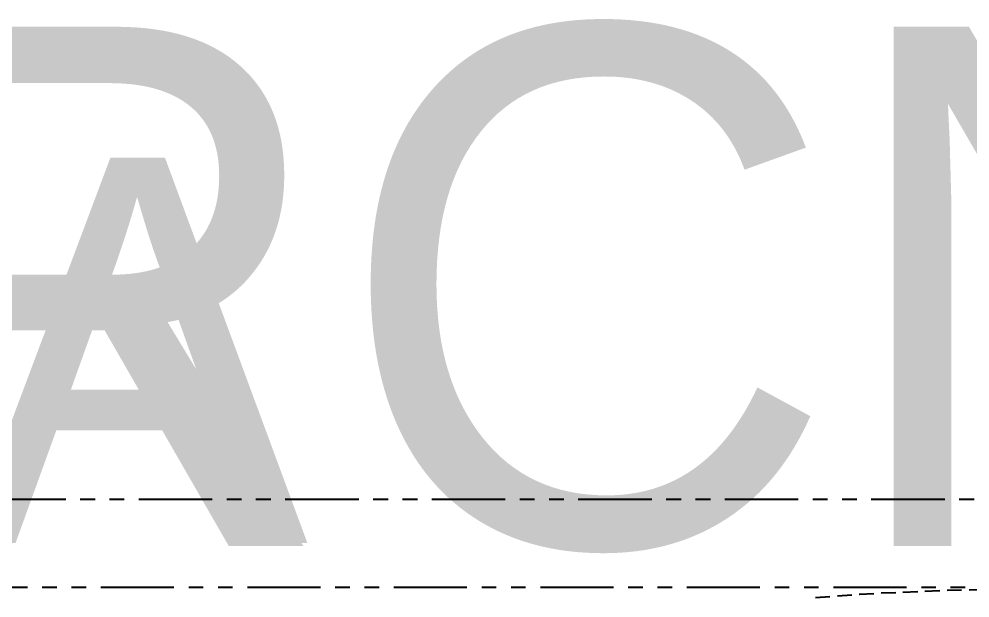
# Model space of a CAD drawing. Header units: feet. Extents: x -84 to 198, y -22 to 181.
# Drawn here: x 57.69 to 90.14, y 159.9 to 179.66 of the extents above; entities that cross this region are included whole.
import ezdxf
from ezdxf.enums import TextEntityAlignment as Align

# ---------------------------------------------------------------- set-up
doc = ezdxf.new("R2010")
doc.units = ezdxf.units.FT
doc.layers.add('A-LINEA', color=7, linetype='CONTINUOUS')
doc.layers.add('A-TEXTO-PDF', color=3, linetype='CONTINUOUS')

msp = doc.modelspace()

# ---------------------------------------------------------------- linework, layer by layer
at = {"layer": 'A-LINEA'}
for p, q in [((59.28, 163.2578), (56.7733, 163.2578)), ((60.28, 163.2578), (59.7733, 163.2578)), ((61.28, 163.2578), (60.7733, 163.2578)), ((64.28, 163.2578), (61.7733, 163.2578)), ((65.28, 163.2578), (64.7733, 163.2578)), ((66.28, 163.2578), (65.7733, 163.2578)), ((69.28, 163.2578), (66.7733, 163.2578)), ((70.28, 163.2578), (69.7733, 163.2578)), ((71.28, 163.2578), (70.7733, 163.2578)), ((74.28, 163.2578), (71.7733, 163.2578)), ((75.28, 163.2578), (74.7733, 163.2578)), ((76.28, 163.2578), (75.7733, 163.2578)), ((79.28, 163.2578), (76.7733, 163.2578)), ((80.28, 163.2578), (79.7733, 163.2578)), ((81.28, 163.2578), (80.7733, 163.2578)), ((84.28, 163.2578), (81.7733, 163.2578)), ((85.28, 163.2578), (84.7733, 163.2578)), ((86.28, 163.2578), (85.7733, 163.2578)), ((89.28, 163.2578), (86.7733, 163.2578)), ((90.28, 163.2578), (89.7733, 163.2578)), ((57.9733, 160.2578), (55.48, 160.2578)), ((58.9733, 160.2578), (58.48, 160.2578)), ((59.9733, 160.2578), (59.48, 160.2578)), ((62.9733, 160.2578), (60.48, 160.2578)), ((63.9733, 160.2578), (63.48, 160.2578)), ((64.9733, 160.2578), (64.48, 160.2578)), ((67.9733, 160.2578), (65.48, 160.2578)), ((68.9733, 160.2578), (68.48, 160.2578)), ((69.9733, 160.2578), (69.48, 160.2578)), ((72.9733, 160.2578), (70.48, 160.2578)), ((73.9733, 160.2578), (73.48, 160.2578)), ((74.9733, 160.2578), (74.48, 160.2578)), ((77.9733, 160.2578), (75.48, 160.2578)), ((78.9733, 160.2578), (78.48, 160.2578)), ((79.9733, 160.2578), (79.48, 160.2578)), ((82.9733, 160.2578), (80.48, 160.2578)), ((83.9733, 160.2578), (83.48, 160.2578)), ((84.9733, 160.2578), (84.48, 160.2578)), ((87.9733, 160.2578), (85.48, 160.2578)), ((87.6133, 160.0711), (87.1067, 160.0578)), ((88.36, 160.1111), (87.8533, 160.0844)), ((88.9733, 160.2578), (88.48, 160.2578)), ((89.1067, 160.1378), (88.6, 160.1244)), ((89.8533, 160.1644), (89.36, 160.1511)), ((89.9733, 160.2578), (89.48, 160.2578)), ((90.6, 160.1778), (90.1067, 160.1644)), ((85.36, 159.9378), (84.8667, 159.8978)), ((86.1067, 159.9911), (85.6133, 159.9644))]:
    msp.add_line(p, q, dxfattribs=at)
msp.add_lwpolyline([(86.8533, 160.0444), (86.3733, 160.0178), (86.36, 160.0178)], dxfattribs=at)

# ---------------------------------------------------------------- texts
at = {"layer": 'A-TEXTO-PDF'}
for s, height, p in [('TNEMHCAORCNE', 17.716, (17.1598, 161.6769)), ('ELBAWOLLA', 13.144, (14.3198, 161.7794))]:
    msp.add_text(s, height=height, dxfattribs=at).set_placement(p, align=Align.CENTER)

doc.saveas('drawing.dxf')
